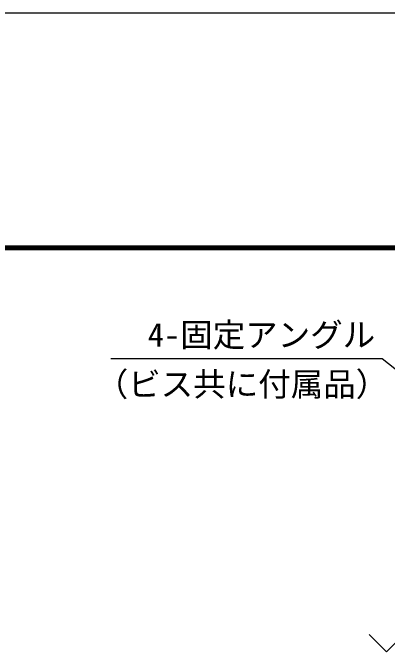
# Model space of a CAD drawing. Units: millimetres, scale not verified. Extents: x -22013 to 8910, y -6308 to 6308.
# Drawn here: x -1015 to -151, y 4828 to 6308 of the extents above; entities that cross this region are included whole.
import ezdxf
from ezdxf.enums import TextEntityAlignment as Align

# ---------------------------------------------------------------- set-up
doc = ezdxf.new("R2010")
doc.units = ezdxf.units.MM
doc.header["$LTSCALE"] = 30
for name, color, linetype, lineweight in [('0-6_機器', 3, 'Continuous', 25), ('0-C_07', 3, 'Continuous', 25), ('1-9_図面枠', 7, 'Continuous', 25), ('1-A_Axis_waku', 7, 'Continuous', 25)]:
    doc.layers.add(name, color=color, linetype=linetype, lineweight=lineweight)
doc.styles.add('ＭＳ ゴシック', font='')
doc.styles.get('ＭＳ ゴシック').set_extended_font_data('MS Gothic')

msp = doc.modelspace()

# ---------------------------------------------------------------- linework, layer by layer
at = {"layer": '0-6_機器', "color": 4}
for p, q in [((-162.25, 5509.47), (-788.52, 5509.47)), ((38.95, 5349.36), (-162.25, 5509.47))]:
    msp.add_line(p, q, dxfattribs=at)
at = {"layer": '0-C_07', "color": 7}
msp.add_lwpolyline([(-192.62, 4873.45), (-152.63, 4833.45), (-72.63, 4913.45), (-32.63, 4873.45)], dxfattribs=at)
at = {"layer": '1-9_図面枠'}
msp.add_lwpolyline([(-8910, -6307.5), (-8910, 6307.5), (8910, 6307.5), (8910, -6307.5)], close=True, dxfattribs=at)
at = {"layer": '1-A_Axis_waku'}
for p, q in [((-7778.4, 5769.9), (8408.4, 5769.9)), ((-7777.8, 5769.3), (8407.8, 5769.3)), ((-7777.2, 5768.7), (8407.2, 5768.7)), ((-7776.6, 5768.1), (8406.6, 5768.1)), ((-7776, 5767.5), (8406, 5767.5)), ((-7775.4, 5766.9), (8405.4, 5766.9)), ((-7774.8, 5766.3), (8404.8, 5766.3)), ((-7774.2, 5765.7), (8404.2, 5765.7)), ((-7773.6, 5765.1), (8403.6, 5765.1)), ((-7773, 5764.5), (8403, 5764.5)), ((-7772.4, 5763.9), (8402.4, 5763.9)), ((-7771.8, 5763.3), (8401.8, 5763.3)), ((-7771.2, 5762.7), (8401.2, 5762.7)), ((-7770.6, 5762.1), (8400.6, 5762.1)), ((-7770, 5761.5), (8400, 5761.5))]:
    msp.add_line(p, q, dxfattribs=at)

# ---------------------------------------------------------------- texts
at = {"layer": '0-C_07', "color": 4, "style": 'ＭＳ ゴシック'}
for s, p in [('4-固定アングル', (-703.24, 5520.55)), ('（ビス共に付属品）', (-823.4, 5406.71))]:
    msp.add_text(s, height=54.99, dxfattribs=at).set_placement(p, align=Align.BOTTOM_LEFT)

doc.saveas('drawing.dxf')
